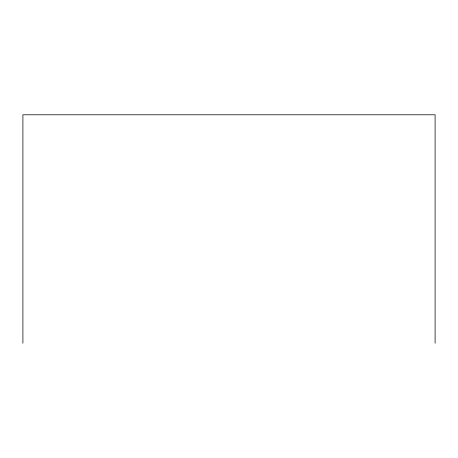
<?xml version="1.0" encoding="UTF-8"?>
<svg xmlns="http://www.w3.org/2000/svg" width="458" height="458" viewBox="0 0 458 458"><rect width="100%" height="100%" fill="white"/><g stroke="black" fill="none" stroke-linecap="round" stroke-linejoin="round"><path stroke-width="0.69" d="M435.1 343.214L435.1 114.786L22.9 114.786L22.9 343.214"/></g></svg>
